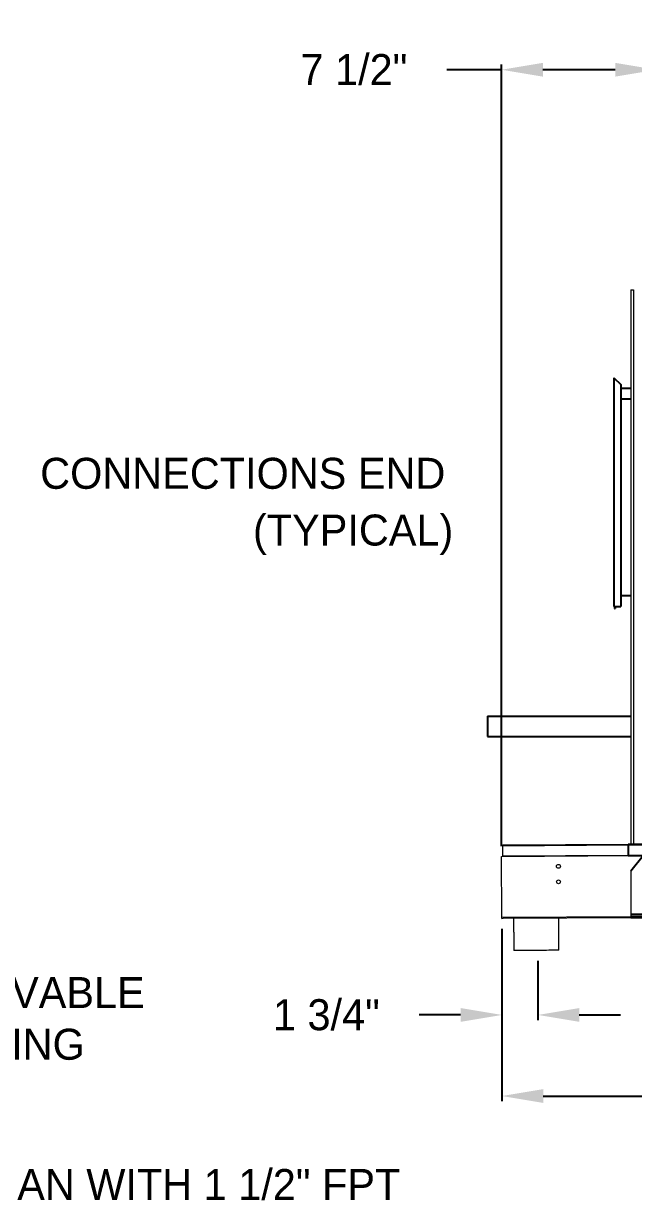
# Model space of a CAD drawing. Extents: x 6 to 271, y -23 to 146.
# Drawn here: x 67.1 to 96.7, y 32.3 to 89.3 of the extents above; entities that cross this region are included whole.
import ezdxf

# ---------------------------------------------------------------- set-up
doc = ezdxf.new("R2010")
doc.units = 0
doc.header["$MEASUREMENT"] = 0
doc.layers.get('0').update_dxf_attribs({"linetype": 'CONTINUOUS'})
doc.layers.get('Defpoints').update_dxf_attribs({"linetype": 'CONTINUOUS'})
doc.dimstyles.get("Standard").update_dxf_attribs({"dimtxt": 1.5, "dimasz": 2, "dimexe": 0.25, "dimexo": 0.5, "dimgap": 0.75, "dimtad": 0, "dimtih": 1, "dimtoh": 1, "dimdec": 4, "dimzin": 0, "dimdsep": 46, "dimlunit": 5, "dimtxsty": 'STANDARD', "dimcen": 0.125, "dimclrd": 1, "dimclre": 1, "dimclrt": 1, "dimadec": 0, "dimazin": 0, "dimtfac": 1, "dimtdec": 4, "dimtofl": 0, "dimtmove": 0, "dimatfit": 3, "dimfxl": 1, "dimfrac": 2, "dimtolj": 1, "dimtzin": 0, "dimarcsym": 0})

# ---------------------------------------------------------------- blocks, each defined once
blk = doc.blocks.new('*D30')
at = {"color": 7, "lineweight": -2}
for p, q in [((265.292, 46.572), (265.292, 37.133)), ((90.295, 45.482), (90.295, 37.133)), ((92.295, 37.383), (174.794, 37.383)), ((263.292, 37.383), (180.794, 37.383))]:
    blk.add_line(p, q, dxfattribs=at)
at = {"color": 7}
for points in [[(92.295, 37.716), (92.295, 37.05), (90.295, 37.383)], [(263.292, 37.716), (263.292, 37.05), (265.292, 37.383)]]:
    blk.add_solid(points, dxfattribs=at)
at = {"layer": 'Defpoints', "color": 0}
for p in [(265.292, 47.072), (90.295, 45.982), (265.292, 37.383)]:
    blk.add_point(p, dxfattribs=at)
at = {"color": 7, "insert": (177.794, 37.383), "char_height": 1.5, "attachment_point": 5}
blk.add_mtext('\\A1;175"', dxfattribs=at)
blk = doc.blocks.new('*D31')
at = {"color": 7, "lineweight": -2}
for p, q in [((90.277, 49.482), (90.277, 87.298)), ((97.777, 77.029), (97.777, 87.298)), ((90.277, 87.048), (87.629, 87.048)), ((95.777, 87.048), (92.277, 87.048))]:
    blk.add_line(p, q, dxfattribs=at)
at = {"color": 7}
for points in [[(92.277, 87.382), (92.277, 86.715), (90.277, 87.048)], [(95.777, 87.382), (95.777, 86.715), (97.777, 87.048)]]:
    blk.add_solid(points, dxfattribs=at)
at = {"layer": 'Defpoints', "color": 0}
for p in [(97.777, 87.048), (97.777, 76.529), (90.277, 48.982)]:
    blk.add_point(p, dxfattribs=at)
at = {"color": 7, "insert": (83.129, 87.048), "char_height": 1.5, "attachment_point": 5}
blk.add_mtext('\\A1;7 1/2"', dxfattribs=at)
blk = doc.blocks.new('*D37')
at = {"color": 7, "lineweight": -2}
for p, q in [((90.295, 44.982), (90.295, 41.058)), ((92.039, 43.931), (92.039, 41.058)), ((88.295, 41.308), (86.295, 41.308)), ((94.039, 41.308), (96.039, 41.308))]:
    blk.add_line(p, q, dxfattribs=at)
at = {"color": 7}
for points in [[(88.295, 41.641), (88.295, 40.974), (90.295, 41.308)], [(94.039, 41.641), (94.039, 40.974), (92.039, 41.308)]]:
    blk.add_solid(points, dxfattribs=at)
at = {"layer": 'Defpoints', "color": 0}
for p in [(90.295, 45.482), (92.039, 44.431), (90.295, 41.308)]:
    blk.add_point(p, dxfattribs=at)
at = {"color": 7, "insert": (81.795, 41.308), "char_height": 1.5, "attachment_point": 5}
blk.add_mtext('\\A1;1 3/4"', dxfattribs=at)

msp = doc.modelspace()

# ---------------------------------------------------------------- linework, layer by layer
at = {"color": 7, "linetype": 'Continuous', "lineweight": 15}
for p, q in [((96.5267, 76.39338), (96.5267, 49.57775)), ((96.5267, 76.39338), (96.6612, 76.39338)), ((96.6612, 76.39338), (96.6612, 49.5786)), ((96.6622, 76.39338), (96.6612, 76.39338)), ((90.33588, 49.53929), (96.39827, 49.57695)), ((96.39854, 49.53276), (96.39827, 49.57695)), ((90.27684, 48.98228), (96.5267, 49.0211)), ((90.29516, 46.03334), (90.27684, 48.98228)), ((90.33588, 49.53929), (90.33615, 49.4951)), ((90.33615, 49.4951), (96.39854, 49.53276)), ((90.33934, 48.98338), (90.33615, 49.4951)), ((96.40172, 49.02104), (90.33934, 48.98338)), ((96.39854, 49.53276), (96.40172, 49.02104)), ((96.40172, 49.02033), (96.40172, 49.02104)), ((96.5267, 48.25998), (96.5267, 46.04633)), ((90.29516, 46.03334), (96.5267, 46.07205)), ((90.29547, 45.98234), (90.34648, 45.98266)), ((90.34648, 45.98266), (96.5267, 46.02105))]:
    msp.add_line(p, q, dxfattribs=at)
at = {"color": 0, "ltscale": 7}
for p, q in [((95.71559, 72.14138), (95.71559, 61.07888)), ((95.71559, 72.14138), (96.04705, 71.80992)), ((96.04705, 71.80992), (96.04705, 61.07888)), ((96.5267, 71.62618), (96.04705, 71.62618)), ((96.04705, 71.12618), (96.5267, 71.12618)), ((96.5267, 61.59493), (96.04705, 61.59493)), ((95.71559, 61.07888), (96.04705, 61.07888)), ((95.74684, 61.07888), (95.74684, 60.96993)), ((95.74684, 60.96993), (95.77809, 60.96993)), ((95.77809, 61.07888), (95.77809, 60.96993))]:
    msp.add_line(p, q, dxfattribs=at)
at = {"color": 0}
for p, q in [((89.58951, 55.7668), (96.5267, 55.7668)), ((89.58951, 55.7668), (89.58951, 54.78738)), ((89.58951, 54.78738), (96.5267, 54.78738))]:
    msp.add_line(p, q, dxfattribs=at)
at = {"color": 7}
for p, q in [((96.39827, 49.57695), (260.14505, 50.60295)), ((260.14538, 50.54984), (96.39854, 49.53161)), ((96.40172, 49.02033), (260.0267, 50.03665)), ((96.39854, 49.53161), (96.40172, 49.02033)), ((97.13724, 49.00573), (96.5267, 48.25998)), ((260.0267, 47.0876), (96.5267, 46.07205)), ((96.52702, 46.02105), (260.0267, 47.03659)), ((99.0267, 46.21232), (96.5267, 46.17133)), ((96.5267, 46.07205), (96.52702, 46.02105)), ((96.5267, 46.04633), (96.5267, 45.99532))]:
    msp.add_line(p, q, dxfattribs=at)
at = {"color": 7, "linetype": 'Continuous', "lineweight": 15, "flags": 128}
for points in [[(92.22373, 44.43179), (92.10098, 44.43103), (91.97641, 44.43025), (91.85164, 44.42948), (91.72831, 44.42871), (91.60802, 44.42796), (91.49233, 44.42725), (91.38276, 44.42657), (91.28074, 44.42593), (91.18759, 44.42535), (91.10452, 44.42484), (91.03263, 44.42439), (90.97283, 44.42402), (90.92594, 44.42373), (90.89253, 44.42352), (90.87307, 44.4234), (90.86767, 44.42337)], [(93.05513, 44.43695), (93.0523, 44.43694), (93.03623, 44.43684), (93.00614, 44.43665), (92.96243, 44.43638), (92.90568, 44.43603), (92.83661, 44.4356), (92.75613, 44.4351), (92.6653, 44.43453), (92.56528, 44.43391), (92.4574, 44.43324), (92.34305, 44.43253), (92.22373, 44.43179)]]:
    msp.add_lwpolyline(points, dxfattribs=at)
at = {"color": 7, "linetype": 'Continuous', "lineweight": 15}
for centre in [(93.02989, 48.49937), (93.03455, 47.74939)]:
    msp.add_circle(centre, 0.09375, dxfattribs=at)
for centre, radius, start, end in [((90.35356, 48.98322), 0.01423, 179.336788, 182.184671), ((83.16415, 45.96453), 7.13134, 0.143115, 0.552872)]:
    msp.add_arc(centre, radius, start, end, dxfattribs=at)
for points in [[(90.85796, 45.98584), (90.86767, 44.42337)], [(93.05513, 44.43695), (93.04542, 45.99942)]]:
    msp.add_open_spline(points, degree=1, dxfattribs=at)

# ---------------------------------------------------------------- texts
at = {"color": 7, "char_height": 1.5, "attachment_point": 1}
for s, insert in [('CONNECTIONS END', (67.94108, 68.26952)), ('(TYPICAL)', (78.24287, 65.52339)), ('REMOVABLE\\PSHIPPING\\PLEG', (60.51515, 43.13977)), ('DRAIN PAN WITH 1 1/2" FPT', (58.69346, 33.85044))]:
    msp.add_mtext(s, dxfattribs=dict(at, insert=insert))

# ---------------------------------------------------------------- dimensions: what is measured, and where the dimension line sits
at = {"color": 7}
dim = msp.add_linear_dim(base=(97.7767, 87.04827), p1=(90.27684, 48.98228), p2=(97.7767, 76.52888), dimstyle='Standard', override={"dimpost": '"', "dimclrd": 7, "dimclre": 7, "dimclrt": 7}, dxfattribs=at)
dim.commit()
dim.dimension.update_dxf_attribs({"geometry": '*D31', "text_midpoint": (83.12898, 87.04827), "dimtype": 160})
for base, p1, p2, picture, middle in [((265.29209, 37.38307), (90.29547, 45.98234), (265.29209, 47.07173), '*D30', (177.79378, 37.38307)), ((90.29547, 41.3077), (92.03869, 44.43064), (90.29547, 45.48234), '*D37', (81.79547, 41.3077))]:
    dim = msp.add_linear_dim(base=base, p1=p1, p2=p2, dimstyle='Standard', override={"dimpost": '"', "dimclrd": 7, "dimclre": 7, "dimclrt": 7}, dxfattribs=at)
    dim.commit()
    dim.dimension.update_dxf_attribs({"geometry": picture, "text_midpoint": middle})

doc.saveas('drawing.dxf')
